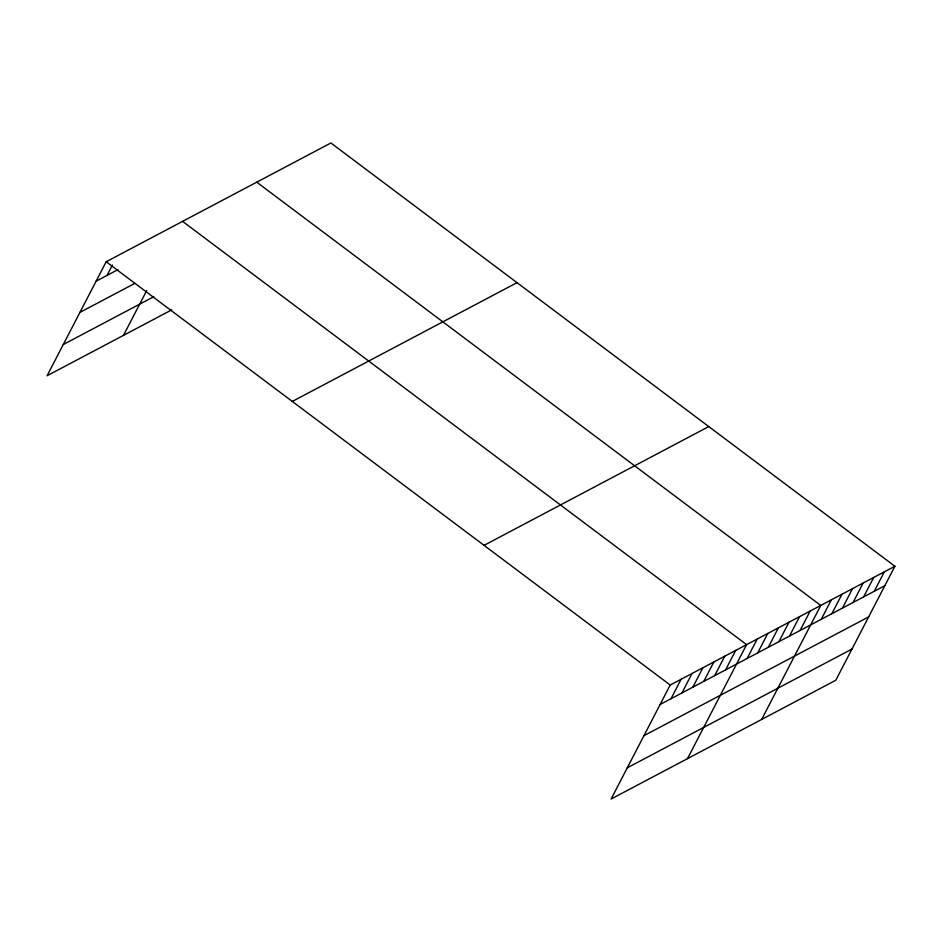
<?xml version="1.0" encoding="UTF-8"?>
<svg xmlns="http://www.w3.org/2000/svg" width="942" height="942" viewBox="0 0 942 942"><rect width="100%" height="100%" fill="white"/><g stroke="black" fill="none" stroke-linecap="round" stroke-linejoin="round"><path stroke-width="1.41" d="M894.9 566.26L670.198 685.034L611.111 799.016L835.813 680.242L894.9 566.26L330.889 142.984L106.187 261.758L47.1 375.74L171.762 309.847M107.023 275.429L112.392 265.055M123.496 335.352L146.716 290.56M671.034 698.705L681.113 679.264M681.949 692.935L692.029 673.495M692.865 687.165L702.932 667.725M703.78 681.396L713.848 661.955M714.695 675.626L724.763 656.185M725.599 669.856L735.678 650.416M687.507 758.64L746.594 644.646L182.583 221.37M747.112 658.493L757.191 639.053M757.709 652.888L767.777 633.448M768.295 647.295L778.375 627.855M778.893 641.69L788.972 622.25M789.478 636.097L799.558 616.657M800.076 630.492L810.155 611.052M761.666 719.441L820.753 605.459L256.742 182.171M821.259 619.294L831.339 599.854M831.857 613.701L841.936 594.261M842.454 608.096L852.522 588.656M853.04 602.503L863.119 583.063M863.637 596.898L873.717 577.458M874.235 591.293L884.303 571.865M96.108 281.199L117.938 269.659M79.94 312.391L134.506 283.554M63.267 344.537L153.793 296.695M292.303 401.433L517.017 282.659M484.07 545.347L708.773 426.573M660.118 704.475L884.821 585.7M643.951 735.678L868.654 616.904M627.278 767.824L851.992 649.05M106.187 261.758L670.198 685.034"/></g></svg>
